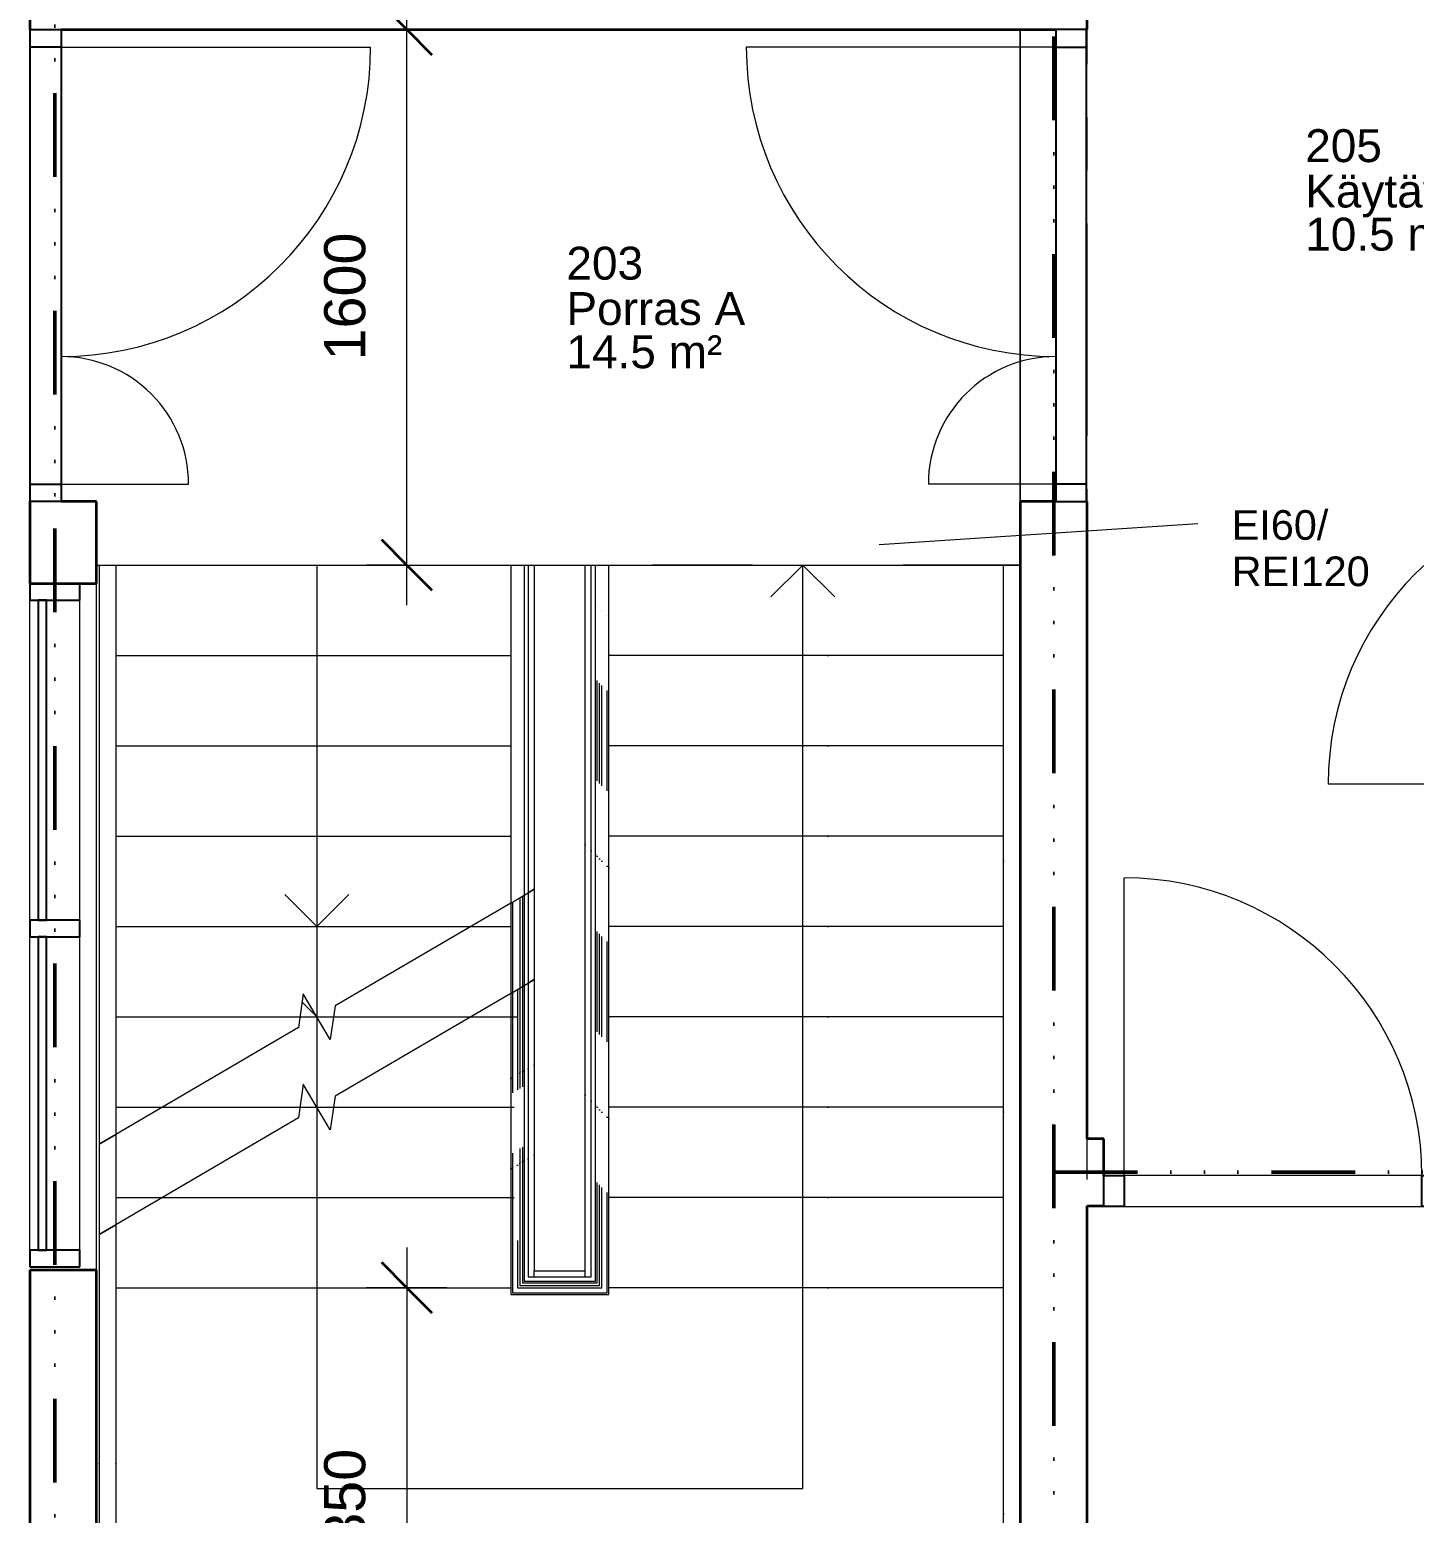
# Model space of a CAD drawing. Header units: millimetres. Extents: x -46592 to 140440, y -36427 to 76663.
# Drawn here: x 38214 to 42351, y 41122 to 45556 of the extents above; entities that cross this region are included whole.
import ezdxf

# ---------------------------------------------------------------- set-up
doc = ezdxf.new("R2010")
doc.units = ezdxf.units.MM
for name, pattern in [('Grid Line', [1111.25, 635, -158.75, 158.75, -158.75]), ('PALOALUE', [650, 250, -100, 0, -100, 0, -100, 0, -100]), ('Pistekatko 6_4_5_mm', [750, 300, -225, 0, -225])]:
    doc.linetypes.add(name, pattern=pattern)
for name, color, linetype, lineweight in [('AR-A_MERKINNÄT', 8, 'Continuous', 18), ('AR-A_MERKINNÄT-4', 8, 'PALOALUE', 50), ('AR-D_MITTA', 8, 'Continuous', 9), ('AR-D_MITTA-50', 8, 'Continuous', 9), ('AR-T_TEKSTI-HNRO', 3, 'Continuous', 9), ('AR-V_ARKKIT_TXT-1', 7, 'Continuous', 9), ('AR-V_ARKKIT_TXT-2', 250, 'Continuous', 9), ('AR-Y_MODVIIVA-1', 8, 'Grid Line', 9), ('AR1235_VP', 6, 'Continuous', 18), ('AR1241_US-1', 1, 'Continuous', 35), ('AR1243_ULKOOVI', 3, 'Continuous', 18), ('AR1243_ULKOOVI-1', 3, 'Continuous', 25), ('AR1245_LASIUS', 231, 'Continuous', 18), ('AR1245_LASIUS-1', 231, 'Continuous', 25), ('AR1314_KAIDE', 3, 'Continuous', 18), ('AR1314_KAIDE-1', 3, 'Pistekatko 6_4_5_mm', 18), ('AR1317_TILAPORRAS', 3, 'Continuous', 18), ('AR1317_TILAPORRAS-1', 3, 'Pistekatko 6_4_5_mm', 18), ('Up Arrows', 7, 'Continuous', 18)]:
    doc.layers.add(name, color=color, linetype=linetype, lineweight=lineweight)
doc.styles.add('Arial_2', font='arial.ttf', dxfattribs={"height": 98.353293})
doc.styles.add('Arial_3', font='arial.ttf', dxfattribs={"height": 122.941617})
doc.styles.add('Arial_5', font='arial.ttf', dxfattribs={"height": 88.517964})
doc.dimstyles.new('Diagonal_-_2_5mm_Arial', dxfattribs={"dimscale": 304.8, "dimtxt": 125, "dimasz": 0.492126, "dimexe": 0.393701, "dimexo": 0.0625, "dimgap": 0.287073, "dimtad": 1, "dimdec": 0, "dimzin": 0, "dimdsep": 46, "dimtxsty": 'Arial_3', "dimblk1": 'OBLIQUE', "dimblk2": 'OBLIQUE', "dimsah": 1, "dimcen": 0.09, "dimdle": 0.393701, "dimazin": 0, "dimtfac": 1, "dimtdec": 4, "dimtix": 1, "dimtmove": 0, "dimatfit": 3, "dimfxl": 0.393701, "dimfxlon": 1, "dimtvp": 1, "dimtolj": 1, "dimtzin": 0, "dimarcsym": 2})

# ---------------------------------------------------------------- blocks, each defined once
blk = doc.blocks.new('ARC_AO - dB sisäovi-puu asunnonovi - 10x21-1665506-04 2_ krs')
at = {"layer": 'AR1243_ULKOOVI'}
for p, q in [((445, 102), (-445, 102)), ((-445, 10), (445, 10)), ((445, 10), (445, -880))]:
    blk.add_line(p, q, dxfattribs=at)
blk.add_arc((445, 10), 890, 180, 270, dxfattribs=at)
at = {"layer": 'AR1243_ULKOOVI-1'}
for p, q in [((-505, 10), (-505, 102)), ((-505, 102), (-445, 102)), ((-445, 102), (-445, 10)), ((445, 10), (445, 102)), ((445, 102), (505, 102)), ((505, 102), (505, 10)), ((-445, 10), (-505, 10)), ((505, 10), (445, 10))]:
    blk.add_line(p, q, dxfattribs=at)
blk = doc.blocks.new('Railing - Railing-1733054-04 2_ krs')
at = {"layer": 'AR1314_KAIDE'}
for p, q in [((39651.5, 43956), (39691.5, 43956)), ((39651.5, 43956), (39651.5, 42945.7)), ((39691.5, 43956), (39704, 43956)), ((39691.5, 43956), (39691.5, 42969.1)), ((39704, 43956), (39704, 42976.5)), ((39671.9, 42957.7), (39691.5, 42969.1)), ((39691.5, 42969.1), (39704, 42976.5)), ((39651.5, 42945.7), (39671.9, 42957.7))]:
    blk.add_line(p, q, dxfattribs=at)
at = {"layer": 'AR1314_KAIDE-1'}
for p, q in [((39891.9, 43956), (39916.9, 43956)), ((39891.9, 41828.1), (39891.9, 43956)), ((39904.4, 43956), (39944.4, 43956)), ((39904.4, 41815.6), (39904.4, 43956)), ((39909.4, 43956), (39939.4, 43956)), ((39909.4, 41810.6), (39909.4, 43956)), ((39909.4, 43956), (39939.4, 43956)), ((39909.4, 41810.6), (39909.4, 43956)), ((39909.4, 43956), (39939.4, 43956)), ((39909.4, 41810.6), (39909.4, 43956)), ((39909.4, 43956), (39939.4, 43956)), ((39909.4, 41810.6), (39909.4, 43956)), ((39916.9, 41803.1), (39916.9, 43956)), ((39939.4, 41780.6), (39939.4, 43956)), ((39939.4, 41780.6), (39939.4, 43956)), ((39939.4, 41780.6), (39939.4, 43956)), ((39939.4, 41780.6), (39939.4, 43956)), ((39944.4, 41775.6), (39944.4, 43956)), ((39691.5, 42969.1), (39691.5, 41815.6)), ((39704, 42976.5), (39704, 41828.1)), ((39651.5, 42945.7), (39651.5, 41775.6)), ((39656.5, 42948.6), (39656.5, 42684.9)), ((39656.5, 42948.6), (39656.5, 41780.6)), ((39656.5, 42948.6), (39656.5, 41780.6)), ((39679, 42961.8), (39679, 41803.1)), ((39686.5, 42966.2), (39686.5, 41810.6)), ((39686.5, 42966.2), (39686.5, 41810.6)), ((39686.5, 42966.2), (39686.5, 41810.6)), ((39656.5, 42678.6), (39656.5, 41780.6)), ((39656.5, 42678.6), (39656.5, 41780.6)), ((39686.5, 42696.2), (39686.5, 41810.6)), ((39691.5, 41815.6), (39904.4, 41815.6)), ((39704, 41828.1), (39891.9, 41828.1)), ((39651.5, 41775.6), (39944.4, 41775.6)), ((39656.5, 41780.6), (39939.4, 41780.6)), ((39656.5, 41780.6), (39939.4, 41780.6)), ((39656.5, 41780.6), (39939.4, 41780.6)), ((39656.5, 41780.6), (39939.4, 41780.6)), ((39679, 41803.1), (39916.9, 41803.1)), ((39686.5, 41810.6), (39909.4, 41810.6)), ((39686.5, 41810.6), (39909.4, 41810.6)), ((39686.5, 41810.6), (39909.4, 41810.6)), ((39686.5, 41810.6), (39909.4, 41810.6))]:
    blk.add_line(p, q, dxfattribs=at)
blk = doc.blocks.new('System Panel - Lasitettu-1924269-04 2_ krs')
at = {"layer": 'AR1245_LASIUS-1'}
for p, q in [((478.3, -24.5), (-478.3, -24.5)), ((-478.3, -24.5), (-478.3, -49.5)), ((478.3, -49.5), (478.3, -24.5)), ((-478.3, -49.5), (478.3, -49.5))]:
    blk.add_line(p, q, dxfattribs=at)
blk = doc.blocks.new('Rectangular Mullion - 50 x 150mm-1924270-04 2_ krs')
at = {"layer": 'AR1245_LASIUS-1'}
for p, q in [((0, 75), (-50, 75)), ((-50, 75), (-50, -75)), ((0, -75), (0, 75)), ((-50, -75), (0, -75))]:
    blk.add_line(p, q, dxfattribs=at)
blk = doc.blocks.new('Rectangular Mullion - 50 x 150mm-1924271-04 2_ krs')
at = {"layer": 'AR1245_LASIUS-1'}
for p, q in [((-50, 75), (0, 75)), ((-50, -75), (-50, 75)), ((0, 75), (0, -75)), ((0, -75), (-50, -75))]:
    blk.add_line(p, q, dxfattribs=at)
blk = doc.blocks.new('Rectangular Mullion - 50 x 150mm-1895701-04 2_ krs')
at = {"layer": 'AR1245_LASIUS'}
for p, q in [((38214.1, 42894.3), (38214.1, 43851)), ((38364.1, 42894.3), (38364.1, 43851))]:
    blk.add_line(p, q, dxfattribs=at)
blk = doc.blocks.new('System Panel - Lasitettu-1924272-04 2_ krs')
at = {"layer": 'AR1245_LASIUS-1'}
for p, q in [((467.9, -24.5), (-467.9, -24.5)), ((-467.9, -24.5), (-467.9, -49.5)), ((467.9, -49.5), (467.9, -24.5)), ((-467.9, -49.5), (467.9, -49.5))]:
    blk.add_line(p, q, dxfattribs=at)
blk = doc.blocks.new('Rectangular Mullion - 50 x 150mm-1841018-04 2_ krs')
at = {"layer": 'AR1245_LASIUS'}
for p, q in [((38214.1, 41908.5), (38214.1, 42844.3)), ((38364.1, 41908.5), (38364.1, 42844.3))]:
    blk.add_line(p, q, dxfattribs=at)
blk = doc.blocks.new('Rectangular Mullion - 50 x 150mm-1924268-04 2_ krs')
at = {"layer": 'AR1245_LASIUS-1'}
for p, q in [((-25, 75), (25, 75)), ((-25, -75), (-25, 75)), ((25, 75), (25, -75)), ((25, -75), (-25, -75))]:
    blk.add_line(p, q, dxfattribs=at)
blk = doc.blocks.new('Railing - Railing-1843030-04 2_ krs')
at = {"layer": 'AR1314_KAIDE'}
for p, q in [((39891.9, 43956), (39904.4, 43956)), ((39891.9, 41828.1), (39891.9, 43956)), ((39904.4, 43956), (39944.4, 43956)), ((39904.4, 41815.6), (39904.4, 43956)), ((39944.4, 41775.6), (39944.4, 43956)), ((39704, 42706.5), (39704, 41828.1)), ((39651.5, 42675.7), (39651.5, 41775.6)), ((39691.5, 42699.1), (39691.5, 41815.6)), ((39691.5, 41815.6), (39904.4, 41815.6)), ((39704, 41828.1), (39891.9, 41828.1)), ((39651.5, 41775.6), (39944.4, 41775.6))]:
    blk.add_line(p, q, dxfattribs=at)
blk = doc.blocks.new('OK9_1 - epäsymmetrinen pariovi korkealla lasiaukolla - 14x21-2158045-04 2_ krs')
at = {"layer": 'AR1243_ULKOOVI'}
for p, q in [((-608, -3.7), (-608, -384.7)), ((698, -3.7), (698, -928.7))]:
    blk.add_line(p, q, dxfattribs=at)
for centre, radius, start, end in [((-608, -3.7), 381, 270, 0), ((698, -3.7), 925, 180, 270)]:
    blk.add_arc(centre, radius, start, end, dxfattribs=at)
at = {"layer": 'AR1243_ULKOOVI-1'}
for p, q in [((-660, -3.7), (-660, 88.3)), ((-660, 88.3), (-608, 88.3)), ((-660, 88.3), (-608, 88.3)), ((-660, -3.7), (-660, 88.3)), ((-608, 88.3), (698, 88.3)), ((-608, 88.3), (698, 88.3)), ((-608, 88.3), (-608, -3.7)), ((-608, 88.3), (-608, -3.7)), ((698, 88.3), (750, 88.3)), ((698, -3.7), (698, 88.3)), ((698, 88.3), (750, 88.3)), ((698, -3.7), (698, 88.3)), ((750, 88.3), (750, -3.7)), ((750, 88.3), (750, -3.7)), ((-608, -3.7), (-660, -3.7)), ((-608, -3.7), (-660, -3.7)), ((698, -3.7), (-608, -3.7)), ((698, -3.7), (-608, -3.7)), ((750, -3.7), (698, -3.7)), ((750, -3.7), (698, -3.7))]:
    blk.add_line(p, q, dxfattribs=at)
blk = doc.blocks.new('OK9_1 - epäsymmetrinen pariovi korkealla lasiaukolla - 14x21-2157941-04 2_ krs')
at = {"layer": 'AR1243_ULKOOVI'}
for p, q in [((698, 3.7), (698, 928.7)), ((-608, 3.7), (-608, 384.7))]:
    blk.add_line(p, q, dxfattribs=at)
for centre, radius, start, end in [((698, 3.7), 925, 90, 180), ((-608, 3.7), 381, 360, 90)]:
    blk.add_arc(centre, radius, start, end, dxfattribs=at)
at = {"layer": 'AR1243_ULKOOVI-1'}
for p, q in [((-608, 3.7), (-660, 3.7)), ((-660, 3.7), (-660, -88.3)), ((-608, 3.7), (-660, 3.7)), ((-660, 3.7), (-660, -88.3)), ((698, 3.7), (-608, 3.7)), ((698, 3.7), (-608, 3.7)), ((-608, -88.3), (-608, 3.7)), ((-608, -88.3), (-608, 3.7)), ((698, 3.7), (698, -88.3)), ((750, 3.7), (698, 3.7)), ((750, 3.7), (698, 3.7)), ((698, 3.7), (698, -88.3)), ((750, -88.3), (750, 3.7)), ((750, -88.3), (750, 3.7)), ((-660, -88.3), (-608, -88.3)), ((-660, -88.3), (-608, -88.3)), ((-608, -88.3), (698, -88.3)), ((-608, -88.3), (698, -88.3)), ((698, -88.3), (750, -88.3)), ((698, -88.3), (750, -88.3))]:
    blk.add_line(p, q, dxfattribs=at)
blk = doc.blocks.new('Railing - Railing-2189368-04 2_ krs')
at = {"layer": 'AR1314_KAIDE'}
for p, q in [((39651.5, 43956), (39691.5, 43956)), ((39651.5, 43956), (39651.5, 42945.7)), ((39691.5, 43956), (39704, 43956)), ((39691.5, 43956), (39691.5, 42969.1)), ((39704, 43956), (39704, 42976.5)), ((39671.9, 42957.7), (39691.5, 42969.1)), ((39691.5, 42969.1), (39704, 42976.5)), ((39651.5, 42945.7), (39671.9, 42957.7))]:
    blk.add_line(p, q, dxfattribs=at)
at = {"layer": 'AR1314_KAIDE-1'}
for p, q in [((39891.9, 43956), (39916.9, 43956)), ((39891.9, 41828.1), (39891.9, 43956)), ((39904.4, 43956), (39944.4, 43956)), ((39904.4, 41815.6), (39904.4, 43956)), ((39909.4, 43956), (39939.4, 43956)), ((39909.4, 41810.6), (39909.4, 43956)), ((39909.4, 43956), (39939.4, 43956)), ((39909.4, 41810.6), (39909.4, 43956)), ((39909.4, 43956), (39939.4, 43956)), ((39909.4, 41810.6), (39909.4, 43956)), ((39909.4, 43956), (39939.4, 43956)), ((39909.4, 41810.6), (39909.4, 43956)), ((39916.9, 41803.1), (39916.9, 43956)), ((39939.4, 41780.6), (39939.4, 43956)), ((39939.4, 41780.6), (39939.4, 43956)), ((39939.4, 41780.6), (39939.4, 43956)), ((39939.4, 41780.6), (39939.4, 43956)), ((39944.4, 41775.6), (39944.4, 43956)), ((39691.5, 42969.1), (39691.5, 41815.6)), ((39704, 42976.5), (39704, 41828.1)), ((39651.5, 42945.7), (39651.5, 41775.6)), ((39656.5, 42948.6), (39656.5, 42684.9)), ((39656.5, 42948.6), (39656.5, 41780.6)), ((39656.5, 42948.6), (39656.5, 41780.6)), ((39679, 42961.8), (39679, 41803.1)), ((39686.5, 42966.2), (39686.5, 41810.6)), ((39686.5, 42966.2), (39686.5, 41810.6)), ((39686.5, 42966.2), (39686.5, 41810.6)), ((39656.5, 42678.6), (39656.5, 41780.6)), ((39656.5, 42678.6), (39656.5, 41780.6)), ((39686.5, 42696.2), (39686.5, 41810.6)), ((39691.5, 41815.6), (39904.4, 41815.6)), ((39704, 41828.1), (39891.9, 41828.1)), ((39651.5, 41775.6), (39944.4, 41775.6)), ((39656.5, 41780.6), (39939.4, 41780.6)), ((39656.5, 41780.6), (39939.4, 41780.6)), ((39656.5, 41780.6), (39939.4, 41780.6)), ((39656.5, 41780.6), (39939.4, 41780.6)), ((39679, 41803.1), (39916.9, 41803.1)), ((39686.5, 41810.6), (39909.4, 41810.6)), ((39686.5, 41810.6), (39909.4, 41810.6)), ((39686.5, 41810.6), (39909.4, 41810.6)), ((39686.5, 41810.6), (39909.4, 41810.6))]:
    blk.add_line(p, q, dxfattribs=at)
blk = doc.blocks.new('Railing - Railing-2189411-04 2_ krs')
at = {"layer": 'AR1314_KAIDE'}
for p, q in [((39691.5, 42969.1), (39691.5, 42699.1)), ((39704, 42976.5), (39704, 42706.5)), ((39651.5, 42945.7), (39651.5, 42675.7)), ((39691.5, 42699.1), (39704, 42706.5)), ((39651.5, 42675.7), (39671.9, 42687.7)), ((39671.9, 42687.7), (39691.5, 42699.1))]:
    blk.add_line(p, q, dxfattribs=at)
at = {"layer": 'AR1314_KAIDE-1'}
for p, q in [((39891.9, 43956), (39916.9, 43956)), ((39891.9, 41828.1), (39891.9, 43956)), ((39904.4, 43956), (39944.4, 43956)), ((39904.4, 41815.6), (39904.4, 43956)), ((39909.4, 43956), (39939.4, 43956)), ((39909.4, 41810.6), (39909.4, 43956)), ((39909.4, 43956), (39939.4, 43956)), ((39909.4, 41810.6), (39909.4, 43956)), ((39909.4, 43956), (39939.4, 43956)), ((39909.4, 41810.6), (39909.4, 43956)), ((39909.4, 43956), (39939.4, 43956)), ((39909.4, 41810.6), (39909.4, 43956)), ((39916.9, 41803.1), (39916.9, 43956)), ((39939.4, 41780.6), (39939.4, 43956)), ((39939.4, 41780.6), (39939.4, 43956)), ((39939.4, 41780.6), (39939.4, 43956)), ((39939.4, 41780.6), (39939.4, 43956)), ((39944.4, 41775.6), (39944.4, 43956)), ((39704, 42706.5), (39704, 41828.1)), ((39651.5, 42675.7), (39651.5, 41775.6)), ((39656.5, 42678.6), (39656.5, 41780.6)), ((39656.5, 42678.6), (39656.5, 41780.6)), ((39656.5, 42678.6), (39656.5, 41780.6)), ((39656.5, 42678.6), (39656.5, 41780.6)), ((39679, 42691.8), (39679, 41803.1)), ((39686.5, 42696.2), (39686.5, 41810.6)), ((39686.5, 42696.2), (39686.5, 41810.6)), ((39686.5, 42696.2), (39686.5, 41810.6)), ((39686.5, 42696.2), (39686.5, 41810.6)), ((39691.5, 42699.1), (39691.5, 41815.6)), ((39691.5, 41815.6), (39904.4, 41815.6)), ((39704, 41828.1), (39891.9, 41828.1)), ((39651.5, 41775.6), (39944.4, 41775.6)), ((39656.5, 41780.6), (39939.4, 41780.6)), ((39656.5, 41780.6), (39939.4, 41780.6)), ((39656.5, 41780.6), (39939.4, 41780.6)), ((39656.5, 41780.6), (39939.4, 41780.6)), ((39679, 41803.1), (39916.9, 41803.1)), ((39686.5, 41810.6), (39909.4, 41810.6)), ((39686.5, 41810.6), (39909.4, 41810.6)), ((39686.5, 41810.6), (39909.4, 41810.6)), ((39686.5, 41810.6), (39909.4, 41810.6))]:
    blk.add_line(p, q, dxfattribs=at)
blk = doc.blocks.new('Paloaluemerkintä - EI60-1904528-04 2_ krs')
at = {"layer": 'AR-A_MERKINNÄT-4'}
blk.add_line((0, 0), (10860, 0), dxfattribs=at)
blk = doc.blocks.new('Paloaluemerkintä - EI60-1905671-04 2_ krs')
at = {"layer": 'AR-A_MERKINNÄT-4'}
blk.add_line((0, 0), (24200, 0), dxfattribs=at)
blk = doc.blocks.new('Paloaluemerkintä - EI60-1906249-04 2_ krs')
at = {"layer": 'AR-A_MERKINNÄT-4'}
blk.add_line((0, 0), (6200, 0), dxfattribs=at)
blk = doc.blocks.new('DIMBLOCK17-04 2_ krs')
at = {"layer": 'AR-D_MITTA-50', "transparency": 16777216}
for p, q in [((39340.9, 43836), (39340.9, 45676)), ((39220.9, 45556), (39460.9, 45556)), ((39340.9, 45556), (39220.9, 45556)), ((39220.9, 43956), (39460.9, 43956)), ((39340.9, 43956), (39220.9, 43956))]:
    blk.add_line(p, q, dxfattribs=at)
at = {"layer": 'AR-D_MITTA-50', "lineweight": 35, "transparency": 16777216}
for p, q in [((39340.9, 45556), (39265.9, 45631)), ((39340.9, 45556), (39415.9, 45481)), ((39340.9, 43956), (39265.9, 44031)), ((39340.9, 43956), (39415.9, 43881))]:
    blk.add_line(p, q, dxfattribs=at)
at = {"layer": 'AR-D_MITTA-50', "color": 0, "transparency": 16777216, "insert": (39093.9, 44567.5), "char_height": 122.94, "width": 452.308, "attachment_point": 1, "rotation": 90, "line_spacing_factor": 0.938532, "style": 'Arial_3'}
blk.add_mtext('1600', dxfattribs=at)
blk = doc.blocks.new('_Oblique')
at = {"color": 0, "linetype": 'ByBlock', "lineweight": -2}
blk.add_line((-0.5, -0.5), (0.5, 0.5), dxfattribs=at)
blk = doc.blocks.new('DIMBLOCK18-04 2_ krs')
at = {"layer": 'AR-D_MITTA-50', "transparency": 16777216}
for p, q in [((39340.9, 41916), (39340.9, 40326)), ((39460.9, 41796), (39220.9, 41796)), ((39340.9, 41796), (39460.9, 41796)), ((39460.9, 40446), (39220.9, 40446)), ((39340.9, 40446), (39460.9, 40446))]:
    blk.add_line(p, q, dxfattribs=at)
at = {"layer": 'AR-D_MITTA-50', "lineweight": 35, "transparency": 16777216}
for p, q in [((39340.9, 41796), (39265.9, 41871)), ((39340.9, 41796), (39415.9, 41721)), ((39340.9, 40446), (39265.9, 40521)), ((39340.9, 40446), (39415.9, 40371))]:
    blk.add_line(p, q, dxfattribs=at)
at = {"layer": 'AR-D_MITTA-50', "color": 0, "transparency": 16777216, "insert": (39093.9, 40932.5), "char_height": 122.94, "width": 452.308, "attachment_point": 1, "rotation": 90, "line_spacing_factor": 0.938532, "style": 'Arial_3'}
blk.add_mtext('1350', dxfattribs=at)

msp = doc.modelspace()

# ---------------------------------------------------------------- linework, layer by layer
at = {"layer": 'AR-V_ARKKIT_TXT-2'}
msp.add_line((40752.4, 44017.5), (41704.2, 44080.5), dxfattribs=at)
at = {"layer": 'AR-Y_MODVIIVA-1'}
msp.add_line((41374, 32118), (41374, 59825.4), dxfattribs=at)
at = {"layer": 'AR1235_VP'}
for p, q in [((41174, 44146), (41174, 45556)), ((41174, 45556), (41174, 44146)), ((38414.1, 43956), (38421.9, 43956)), ((39721.9, 43956), (39874, 43956)), ((39944.4, 43956), (41124, 43956)), ((38414.1, 41848.5), (38414.1, 43901))]:
    msp.add_line(p, q, dxfattribs=at)
at = {"layer": 'AR1241_US-1'}
for p, q in [((38214.1, 46083.5), (38214.1, 45556)), ((41374, 45556), (41374, 46083.5)), ((38214.1, 45556), (38215.8, 45556)), ((38307.8, 45556), (41280.3, 45556)), ((41372.3, 45556), (41374, 45556)), ((38214.1, 44146), (38214.1, 43901)), ((38215.8, 44146), (38214.1, 44146)), ((38414.1, 44146), (38307.8, 44146)), ((38414.1, 43901), (38414.1, 44146)), ((41280.3, 44146), (41174, 44146)), ((41174, 44146), (41174, 40446)), ((41374, 44146), (41372.3, 44146)), ((41374, 42241), (41374, 44146)), ((38214.1, 43901), (38414.1, 43901)), ((41424, 42241), (41374, 42241)), ((41424, 42131), (41424, 42241)), ((41374, 42041), (41424, 42041)), ((41374, 36068.5), (41374, 42041)), ((38214.1, 41848.5), (38214.1, 40246)), ((38414.1, 41848.5), (38214.1, 41848.5)), ((38414.1, 40446), (38414.1, 41848.5))]:
    msp.add_line(p, q, dxfattribs=at)
at = {"layer": 'AR1317_TILAPORRAS'}
for p, q in [((38421.9, 43956), (38471.9, 43956)), ((38421.9, 43956), (38421.9, 42225)), ((38471.9, 43956), (38471.9, 42254.3)), ((38471.9, 43956), (39651.5, 43956)), ((39704, 43956), (39721.9, 43956)), ((39721.9, 43956), (39721.9, 42987)), ((39874, 43956), (39891.9, 43956)), ((39874, 41828.1), (39874, 43956)), ((41124, 43956), (41174, 43956)), ((41124, 41514.1), (41124, 43956)), ((38471.9, 43686), (39651.5, 43686)), ((41124, 43686), (39944.4, 43686)), ((38471.9, 43416), (39651.5, 43416)), ((41124, 43416), (39944.4, 43416)), ((38471.9, 43146), (39651.5, 43146)), ((41124, 43146), (39944.4, 43146)), ((39721.9, 42987), (39704, 42976.5)), ((39704, 42976.5), (39721.9, 42987)), ((39721.9, 42987), (39721.9, 42717)), ((39651.5, 42945.7), (39126.6, 42638.1)), ((38471.9, 42876), (39532.5, 42876)), ((39532.5, 42876), (39651.5, 42876)), ((41124, 42876), (39944.4, 42876)), ((39721.9, 42717), (39704, 42706.5)), ((39704, 42706.5), (39721.9, 42717)), ((39721.9, 42717), (39721.9, 41846)), ((39031.7, 42674.4), (39017.1, 42573.9)), ((39112, 42537.5), (39031.7, 42674.4)), ((39651.5, 42675.7), (39126.6, 42368.1)), ((39126.6, 42638.1), (39112, 42537.5)), ((38471.9, 42606), (39021.7, 42606)), ((39017.1, 42573.9), (38471.9, 42254.3)), ((39021.7, 42606), (39071.9, 42606)), ((39071.9, 42606), (39122, 42606)), ((39122, 42606), (39532.5, 42606)), ((39532.5, 42606), (39651.5, 42606)), ((41124, 42606), (39944.4, 42606)), ((39031.7, 42404.4), (39017.1, 42303.9)), ((39112, 42267.5), (39031.7, 42404.4)), ((39126.6, 42368.1), (39112, 42267.5)), ((38471.9, 42336), (38611.2, 42336)), ((39017.1, 42303.9), (38471.9, 41984.3)), ((38611.2, 42336), (39021.7, 42336)), ((39021.7, 42336), (39071.9, 42336)), ((39071.9, 42336), (39122, 42336)), ((39122, 42336), (39651.5, 42336)), ((41124, 42336), (39944.4, 42336)), ((38471.9, 42254.3), (38421.9, 42225)), ((38421.9, 42225), (38471.9, 42254.3)), ((38421.9, 42225), (38421.9, 41955)), ((38471.9, 42254.3), (38471.9, 41984.3)), ((38471.9, 42066), (38611.2, 42066)), ((38611.2, 42066), (39651.5, 42066)), ((41124, 42066), (39944.4, 42066)), ((38471.9, 41984.3), (38421.9, 41955)), ((38421.9, 41955), (38471.9, 41984.3)), ((38421.9, 41955), (38421.9, 41807.8)), ((38471.9, 41984.3), (38471.9, 41807.8)), ((39721.9, 41828.1), (39721.9, 41846)), ((39721.9, 41846), (39874, 41846)), ((38421.9, 41807.8), (38421.9, 40546)), ((38471.9, 41807.8), (38471.9, 40596)), ((38471.9, 41796), (39651.5, 41796)), ((41124, 41796), (39944.4, 41796)), ((41124, 40596), (41124, 41514.1))]:
    msp.add_line(p, q, dxfattribs=at)
at = {"layer": 'AR1317_TILAPORRAS-1'}
for p, q in [((39874, 43956), (39924, 43956)), ((39874, 41846), (39874, 43956)), ((39874, 43956), (39924, 43956)), ((39874, 41846), (39874, 43956)), ((41124, 43956), (39924, 43956)), ((39924, 41796), (39924, 43956)), ((39924, 41796), (39924, 43956)), ((41124, 43956), (39924, 43956)), ((39924, 41796), (39924, 43956)), ((39924, 41796), (39924, 43956)), ((41124, 41796), (41124, 43956)), ((41174, 43956), (41124, 43956)), ((41124, 41796), (41124, 43956)), ((41124, 41796), (41124, 43956)), ((41174, 43956), (41124, 43956)), ((41124, 41796), (41124, 43956)), ((41174, 41796), (41174, 43956)), ((41174, 41796), (41174, 43956)), ((41124, 43686), (39924, 43686)), ((41124, 43686), (39924, 43686)), ((41124, 43416), (39924, 43416)), ((41124, 43416), (39924, 43416)), ((41124, 43146), (39924, 43146)), ((41124, 43146), (39924, 43146)), ((39721.9, 42987), (39721.9, 41846)), ((39532.5, 42876), (39651.5, 42876)), ((41124, 42876), (39924, 42876)), ((41124, 42876), (39924, 42876)), ((39721.9, 42717), (39721.9, 41846)), ((39671.9, 42687.7), (39671.9, 41796)), ((39671.9, 42687.7), (39671.9, 41796)), ((39671.9, 42687.7), (39671.9, 41796)), ((39671.9, 42687.7), (39671.9, 41796)), ((39021.7, 42606), (39071.9, 42606)), ((39122, 42606), (39671.9, 42606)), ((39532.5, 42606), (39671.9, 42606)), ((41124, 42606), (39924, 42606)), ((41124, 42606), (39924, 42606)), ((38611.2, 42336), (39671.9, 42336)), ((39021.7, 42336), (39071.9, 42336)), ((39122, 42336), (39671.9, 42336)), ((41124, 42336), (39924, 42336)), ((41124, 42336), (39924, 42336)), ((38421.9, 42225), (38421.9, 41796)), ((38471.9, 42254.3), (38471.9, 41796)), ((38471.9, 42254.3), (38471.9, 41796)), ((38471.9, 42066), (39671.9, 42066)), ((38611.2, 42066), (39671.9, 42066)), ((41124, 42066), (39924, 42066)), ((41124, 42066), (39924, 42066)), ((38421.9, 41955), (38421.9, 41796)), ((38471.9, 41984.3), (38471.9, 41796)), ((38471.9, 41984.3), (38471.9, 41796)), ((39721.9, 41846), (39874, 41846)), ((39721.9, 41846), (39874, 41846)), ((38421.9, 41796), (38421.9, 40546)), ((38421.9, 41796), (38421.9, 40546)), ((38471.9, 41796), (39671.9, 41796)), ((38471.9, 41796), (38471.9, 40596)), ((38471.9, 41796), (38471.9, 40596)), ((38471.9, 41796), (39671.9, 41796)), ((38471.9, 41796), (38471.9, 40596)), ((38471.9, 41796), (38471.9, 40596)), ((39671.9, 41796), (39924, 41796)), ((39671.9, 41796), (39924, 41796)), ((39671.9, 41796), (39924, 41796)), ((39671.9, 41796), (39924, 41796)), ((41124, 41796), (39924, 41796)), ((41124, 41796), (39924, 41796)), ((41124, 40596), (41124, 41796)), ((41124, 40596), (41124, 41796)), ((41124, 40596), (41124, 41796)), ((41124, 40596), (41124, 41796)), ((41174, 40546), (41174, 41796)), ((41174, 40546), (41174, 41796))]:
    msp.add_line(p, q, dxfattribs=at)
at = {"layer": 'Up Arrows'}
for p, q in [((39071.9, 43956), (39071.9, 42876)), ((39071.9, 43956), (39071.9, 41796)), ((40428.6, 43860.5), (40524, 43956)), ((40619.5, 43860.5), (40524, 43956)), ((40524, 41796), (40524, 43956)), ((38976.4, 42971.4), (39071.9, 42876)), ((39167.3, 42971.4), (39071.9, 42876)), ((39028.1, 42649.7), (39071.9, 42606)), ((39071.9, 41796), (39071.9, 41196)), ((40524, 41196), (40524, 41796)), ((39071.9, 41196), (40524, 41196))]:
    msp.add_line(p, q, dxfattribs=at)

# ---------------------------------------------------------------- block references
at = {"layer": 'AR-A_MERKINNÄT', "rotation": 269.9999999999999}
for name, p in [('Paloaluemerkintä - EI60-1905671-04 2_ krs', (41274, 57890.8)), ('Paloaluemerkintä - EI60-1904528-04 2_ krs', (38289.1, 51218.5))]:
    msp.add_blockref(name, p, dxfattribs=at)
at = {"layer": 'AR-A_MERKINNÄT'}
msp.add_blockref('Paloaluemerkintä - EI60-1906249-04 2_ krs', (41274, 42141), dxfattribs=at)
at = {"layer": 'AR1243_ULKOOVI'}
for name, p, rotation in [('OK9_1 - epäsymmetrinen pariovi korkealla lasiaukolla - 14x21-2158045-04 2_ krs', (38304.1, 44806), 90.00000000000176), ('OK9_1 - epäsymmetrinen pariovi korkealla lasiaukolla - 14x21-2157941-04 2_ krs', (41284, 44806), 90.00000000000176), ('ARC_AO - dB sisäovi-puu asunnonovi - 10x21-1665506-04 2_ krs', (42974, 43746), 270.0000000000017), ('ARC_AO - dB sisäovi-puu asunnonovi - 10x21-1665506-04 2_ krs', (41929, 42141), 180)]:
    msp.add_blockref(name, p, dxfattribs=dict(at, rotation=rotation))
at = {"layer": 'AR1245_LASIUS'}
for name, p, rotation in [('Rectangular Mullion - 50 x 150mm-1924270-04 2_ krs', (38289.1, 43901), 90.0000000000018), ('System Panel - Lasitettu-1924269-04 2_ krs', (38289.1, 43372.6), 270.0000000000018), ('System Panel - Lasitettu-1924272-04 2_ krs', (38289.1, 42376.4), 270.0000000000018)]:
    msp.add_blockref(name, p, dxfattribs=dict(at, rotation=rotation))
for name in ['Rectangular Mullion - 50 x 150mm-1895701-04 2_ krs', 'Rectangular Mullion - 50 x 150mm-1841018-04 2_ krs']:
    msp.add_blockref(name, (0, 0), dxfattribs=at)
at = {"layer": 'AR1245_LASIUS', "extrusion": (0, 0, -1), "rotation": 269.9999999999982}
for name, p in [('Rectangular Mullion - 50 x 150mm-1924268-04 2_ krs', (-38289.1, 42869.3)), ('Rectangular Mullion - 50 x 150mm-1924271-04 2_ krs', (-38289.1, 41858.5))]:
    msp.add_blockref(name, p, dxfattribs=at)
at = {"layer": 'AR1314_KAIDE'}
for name in ['Railing - Railing-1733054-04 2_ krs', 'Railing - Railing-1843030-04 2_ krs', 'Railing - Railing-2189368-04 2_ krs', 'Railing - Railing-2189411-04 2_ krs']:
    msp.add_blockref(name, (0, 0), dxfattribs=at)

# ---------------------------------------------------------------- texts
at = {"layer": 'AR-T_TEKSTI-HNRO', "char_height": 98.35, "attachment_point": 1, "line_spacing_factor": 0.938532, "style": 'Arial_2'}
for s, insert, width in [('205', (42025.4, 45258.5), 273.6), ('Käytävä 2', (42025.4, 45122.9), 726), ('10.5 m²', (42025.4, 44993.9), 554.4), ('203', (39817.8, 44907.2), 273.6), ('Porras A', (39817.8, 44771.6), 636), ('14.5 m²', (39817.8, 44642.5), 554.4)]:
    msp.add_mtext(s, dxfattribs=dict(at, insert=insert, width=width))
at = {"layer": 'AR-V_ARKKIT_TXT-1', "insert": (41805.8, 44119.9), "char_height": 88.52, "width": 491.381, "attachment_point": 1, "line_spacing_factor": 0.938532, "style": 'Arial_5'}
msp.add_mtext('EI60/\\PREI120', dxfattribs=at)

# ---------------------------------------------------------------- dimensions: what is measured, and where the dimension line sits
at = {"layer": 'AR-D_MITTA'}
for base, p1, p2, override, picture, middle in [((39340.9, 45556), (39220.9, 43956), (39220.9, 45556), {"dimpost": '<>', "dimfxl": 1600}, 'DIMBLOCK17-04 2_ krs', (39190.6, 44756)), ((39340.9, 40446), (39460.9, 41796), (39460.9, 40446), {"dimpost": '<>', "dimfxl": 1350}, 'DIMBLOCK18-04 2_ krs', (39190.6, 41121))]:
    dim = msp.add_linear_dim(base=base, p1=p1, p2=p2, angle=90, dimstyle='Diagonal_-_2_5mm_Arial', override=override, dxfattribs=at)
    dim.commit()
    dim.dimension.update_dxf_attribs({"geometry": picture, "text_midpoint": middle})

doc.saveas('drawing.dxf')
